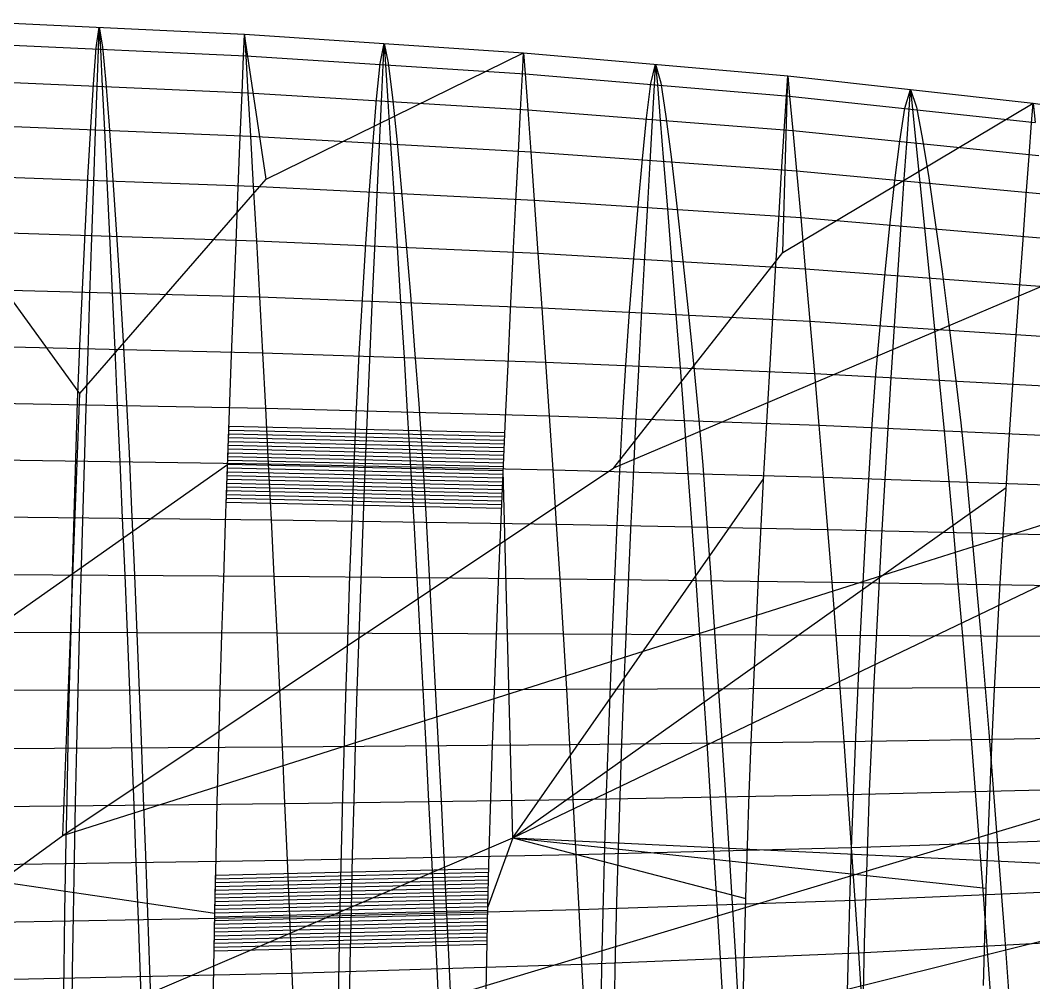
# Model space of a CAD drawing. Extents: x -454 to 454, y -3 to 309.
# Drawn here: x 130.6 to 291.2, y 154.6 to 307 of the extents above; entities that cross this region are included whole.
import ezdxf

# ---------------------------------------------------------------- set-up
doc = ezdxf.new("R2010")
doc.units = 0

msp = doc.modelspace()

# ---------------------------------------------------------------- linework, layer by layer
at = {"layer": 'default', "color": 5, "linetype": 'CONTINUOUS'}
for p, q in [((120.119, 307, 11.538), (166.143, 304.789, 22.268)), ((120.119, 307, 11.538), (166.143, 304.789, 22.268)), ((120.264, 303.491, 10.762), (166.343, 301.357, 21.516)), ((166.143, 304.789, 22.268), (166.343, 301.357, 21.516)), ((166.143, 304.789, 22.268), (210.332, 301.847, 36.072)), ((166.143, 304.789, 22.268), (210.332, 301.847, 36.072)), ((210.332, 301.847, 36.072), (210.578, 298.516, 35.35)), ((210.332, 301.847, 36.072), (252.184, 298.204, 52.781)), ((210.332, 301.847, 36.072), (252.184, 298.204, 52.781)), ((166.343, 301.357, 21.516), (166.68, 295.507, 20.248)), ((166.343, 301.357, 21.516), (210.578, 298.516, 35.35)), ((120.508, 297.512, 9.453), (166.68, 295.507, 20.248)), ((210.578, 298.516, 35.35), (210.993, 292.838, 34.132)), ((210.578, 298.516, 35.35), (252.482, 294.998, 52.101)), ((252.184, 298.204, 52.781), (252.482, 294.998, 52.101)), ((252.184, 298.204, 52.781), (291.048, 293.859, 72.552)), ((252.184, 298.204, 52.781), (291.048, 293.859, 72.552)), ((166.68, 295.507, 20.248), (167.074, 288.651, 18.77)), ((166.68, 295.507, 20.248), (210.993, 292.838, 34.132)), ((252.482, 294.998, 52.101), (252.986, 289.533, 50.952)), ((252.482, 294.998, 52.101), (291.396, 290.803, 71.922)), ((291.048, 293.859, 72.552), (291.396, 290.803, 71.922)), ((291.048, 293.859, 72.552), (326.404, 288.85, 94.751)), ((291.048, 293.859, 72.552), (326.404, 288.85, 94.751)), ((210.993, 292.838, 34.132), (211.476, 286.183, 32.713)), ((210.993, 292.838, 34.132), (252.986, 289.533, 50.952)), ((120.793, 290.504, 7.929), (167.074, 288.651, 18.77)), ((252.986, 289.533, 50.952), (253.574, 283.129, 49.614)), ((252.986, 289.533, 50.952), (291.981, 285.595, 70.86)), ((167.074, 288.651, 18.77), (167.521, 280.745, 17.088)), ((167.074, 288.651, 18.77), (211.476, 286.183, 32.713)), ((211.476, 286.183, 32.713), (212.027, 278.509, 31.097)), ((211.476, 286.183, 32.713), (253.574, 283.129, 49.614)), ((253.574, 283.129, 49.614), (254.242, 275.743, 48.091)), ((253.574, 283.129, 49.614), (292.664, 279.492, 69.622)), ((121.118, 282.423, 6.194), (167.521, 280.745, 17.088)), ((167.521, 280.745, 17.088), (168.006, 272.084, 15.267)), ((167.521, 280.745, 17.088), (212.027, 278.509, 31.097)), ((212.027, 278.509, 31.097), (212.623, 270.103, 29.348)), ((212.027, 278.509, 31.097), (254.242, 275.743, 48.091)), ((254.242, 275.743, 48.091), (254.967, 267.653, 46.442)), ((254.242, 275.743, 48.091), (293.441, 272.453, 68.213)), ((121.469, 273.57, 4.316), (168.006, 272.084, 15.267)), ((168.006, 272.084, 15.267), (168.497, 263.174, 13.42)), ((168.006, 272.084, 15.267), (212.623, 270.103, 29.348)), ((212.623, 270.103, 29.348), (213.227, 261.455, 27.573)), ((212.623, 270.103, 29.348), (254.967, 267.653, 46.442)), ((254.967, 267.653, 46.442), (255.701, 259.329, 44.768)), ((254.967, 267.653, 46.442), (294.283, 264.742, 66.687)), ((121.825, 264.463, 2.411), (168.497, 263.174, 13.42)), ((168.497, 263.174, 13.42), (168.977, 254.329, 11.618)), ((168.497, 263.174, 13.42), (213.227, 261.455, 27.573)), ((213.227, 261.455, 27.573), (213.817, 252.87, 25.841)), ((213.227, 261.455, 27.573), (255.701, 259.329, 44.768)), ((255.701, 259.329, 44.768), (256.419, 251.067, 43.134)), ((255.701, 259.329, 44.768), (295.138, 256.81, 65.137)), ((122.173, 255.423, 0.552), (168.977, 254.329, 11.618)), ((168.977, 254.329, 11.618), (169.444, 245.55, 9.861)), ((168.977, 254.329, 11.618), (213.817, 252.87, 25.841)), ((213.817, 252.87, 25.841), (214.392, 244.348, 24.152)), ((213.817, 252.87, 25.841), (256.419, 251.067, 43.134)), ((256.419, 251.067, 43.134), (257.118, 242.865, 41.54)), ((256.419, 251.067, 43.134), (295.972, 248.935, 63.625)), ((122.511, 246.449, -1.26), (169.444, 245.55, 9.861)), ((169.444, 245.55, 9.861), (169.904, 236.749, 8.132)), ((169.444, 245.55, 9.861), (214.392, 244.348, 24.152)), ((214.392, 244.348, 24.152), (214.959, 235.805, 22.489)), ((214.392, 244.348, 24.152), (257.118, 242.865, 41.54)), ((257.118, 242.865, 41.54), (257.807, 234.643, 39.971)), ((257.118, 242.865, 41.54), (296.786, 241.118, 62.149)), ((122.845, 237.453, -3.042), (169.904, 236.749, 8.132)), ((169.904, 236.749, 8.132), (170.357, 227.886, 6.431)), ((169.904, 236.749, 8.132), (214.959, 235.805, 22.489)), ((214.959, 235.805, 22.489), (215.516, 227.203, 20.854)), ((214.959, 235.805, 22.489), (257.807, 234.643, 39.971)), ((257.807, 234.643, 39.971), (258.485, 226.363, 38.427)), ((257.807, 234.643, 39.971), (297.588, 233.282, 60.696)), ((123.172, 228.395, -4.796), (170.357, 227.886, 6.431)), ((170.357, 227.886, 6.431), (170.801, 218.947, 4.762)), ((170.357, 227.886, 6.431), (215.516, 227.203, 20.854)), ((215.516, 227.203, 20.854), (216.063, 218.525, 19.249)), ((215.516, 227.203, 20.854), (258.485, 226.363, 38.427)), ((258.485, 226.363, 38.427), (259.15, 218.011, 36.911)), ((258.485, 226.363, 38.427), (298.377, 225.39, 59.265)), ((123.494, 219.257, -6.515), (170.801, 218.947, 4.762)), ((170.801, 218.947, 4.762), (171.237, 209.962, 3.125)), ((170.801, 218.947, 4.762), (216.063, 218.525, 19.249)), ((216.063, 218.525, 19.249), (216.599, 209.804, 17.673)), ((216.063, 218.525, 19.249), (259.15, 218.011, 36.911)), ((259.15, 218.011, 36.911), (259.804, 209.617, 35.423)), ((259.15, 218.011, 36.911), (299.152, 217.43, 57.859)), ((123.809, 210.074, -8.202), (171.237, 209.962, 3.125)), ((171.237, 209.962, 3.125), (171.66, 200.954, 1.532)), ((171.237, 209.962, 3.125), (216.599, 209.804, 17.673)), ((216.599, 209.804, 17.673), (217.121, 201.059, 16.14)), ((216.599, 209.804, 17.673), (259.804, 209.617, 35.423)), ((259.804, 209.617, 35.423), (260.44, 201.201, 33.973)), ((259.804, 209.617, 35.423), (299.914, 209.429, 56.479)), ((124.116, 200.867, -9.843), (171.66, 200.954, 1.532)), ((171.66, 200.954, 1.532), (217.121, 201.059, 16.14)), ((171.66, 200.954, 1.532), (172.074, 191.943, -0.023)), ((217.121, 201.059, 16.14), (260.44, 201.201, 33.973)), ((217.121, 201.059, 16.14), (217.631, 192.312, 14.643)), ((260.44, 201.201, 33.973), (300.655, 201.407, 55.134)), ((260.44, 201.201, 33.973), (261.061, 192.781, 32.558)), ((217.631, 192.312, 14.643), (261.061, 192.781, 32.558)), ((261.061, 192.781, 32.558), (301.38, 193.382, 53.821)), ((261.061, 192.781, 32.558), (261.666, 184.372, 31.18)), ((124.416, 191.657, -11.444), (172.074, 191.943, -0.023)), ((172.074, 191.943, -0.023), (217.631, 192.312, 14.643)), ((172.074, 191.943, -0.023), (172.477, 182.943, -1.537)), ((217.631, 192.312, 14.643), (218.128, 183.576, 13.185)), ((261.666, 184.372, 31.18), (302.086, 185.367, 52.541)), ((172.477, 182.943, -1.537), (218.128, 183.576, 13.185)), ((218.128, 183.576, 13.185), (261.666, 184.372, 31.18)), ((218.128, 183.576, 13.185), (218.613, 174.86, 11.761)), ((261.666, 184.372, 31.18), (262.258, 175.983, 29.832)), ((124.707, 182.459, -13.002), (172.477, 182.943, -1.537)), ((172.477, 182.943, -1.537), (172.87, 173.964, -3.015)), ((262.258, 175.983, 29.832), (302.776, 177.37, 51.289)), ((218.613, 174.86, 11.761), (262.258, 175.983, 29.832)), ((262.258, 175.983, 29.832), (262.832, 167.617, 28.524)), ((124.991, 173.282, -14.524), (172.87, 173.964, -3.015)), ((172.87, 173.964, -3.015), (218.613, 174.86, 11.761)), ((172.87, 173.964, -3.015), (173.252, 165.012, -4.449)), ((218.613, 174.86, 11.761), (219.084, 166.169, 10.379)), ((262.832, 167.617, 28.524), (303.447, 169.396, 50.073)), ((219.084, 166.169, 10.379), (262.832, 167.617, 28.524)), ((262.832, 167.617, 28.524), (263.389, 159.285, 27.256)), ((173.252, 165.012, -4.449), (219.084, 166.169, 10.379)), ((219.084, 166.169, 10.379), (219.54, 157.513, 9.04)), ((125.267, 164.132, -16), (173.252, 165.012, -4.449)), ((173.252, 165.012, -4.449), (173.621, 156.094, -5.838)), ((263.389, 159.285, 27.256), (304.097, 161.454, 48.894)), ((219.54, 157.513, 9.04), (263.389, 159.285, 27.256)), ((263.389, 159.285, 27.256), (263.925, 150.991, 26.033)), ((173.621, 156.094, -5.838), (219.54, 157.513, 9.04)), ((219.54, 157.513, 9.04), (219.979, 148.897, 7.749)), ((125.534, 155.018, -17.429), (173.621, 156.094, -5.838)), ((173.621, 156.094, -5.838), (173.977, 147.219, -7.176))]:
    msp.add_line(p, q, dxfattribs=at)
at = {"layer": 'default', "color": 4, "linetype": 'CONTINUOUS'}
for p, q in [((142.65, 302.661, 19.037), (143.131, 305.894, 16.903)), ((143.131, 305.894, 16.903), (143.646, 302.772, 14.625)), ((142.206, 296.866, 21.008), (142.65, 302.661, 19.037)), ((143.646, 302.772, 14.625), (144.16, 297.08, 12.349)), ((187.621, 300.162, 31.211), (188.238, 303.318, 29.17)), ((188.238, 303.318, 29.17), (188.901, 300.279, 26.98)), ((188.901, 300.279, 26.98), (189.564, 294.736, 24.79)), ((187.054, 294.509, 33.088), (187.621, 300.162, 31.211)), ((230.514, 296.969, 46.347), (231.258, 300.025, 44.427)), ((231.258, 300.025, 44.427), (232.07, 297.097, 42.337)), ((144.16, 297.08, 12.349), (144.684, 290.325, 10.044)), ((232.07, 297.097, 42.337), (232.881, 291.744, 40.248)), ((141.773, 290.004, 22.937), (142.206, 296.866, 21.008)), ((229.832, 291.498, 48.105), (230.514, 296.969, 46.347)), ((270.743, 293.098, 64.44), (271.616, 296.031, 62.666)), ((271.616, 296.031, 62.666), (272.579, 293.235, 60.714)), ((186.501, 287.816, 34.925), (187.054, 294.509, 33.088)), ((189.564, 294.736, 24.79), (190.237, 288.154, 22.571)), ((269.948, 287.85, 66.055), (270.743, 293.098, 64.44)), ((272.579, 293.235, 60.714), (273.541, 288.114, 58.763)), ((229.168, 285.021, 49.823), (229.832, 291.498, 48.105)), ((232.881, 291.744, 40.248), (233.705, 285.388, 38.132)), ((141.323, 282.061, 24.93), (141.773, 290.004, 22.937)), ((144.684, 290.325, 10.044), (145.238, 282.487, 7.593)), ((185.929, 280.069, 36.82), (186.501, 287.816, 34.925)), ((190.237, 288.154, 22.571), (190.952, 280.518, 20.211)), ((269.176, 281.637, 67.628), (269.948, 287.85, 66.055)), ((273.541, 288.114, 58.763), (274.518, 282.031, 56.786)), ((228.478, 277.526, 51.604), (229.168, 285.021, 49.823)), ((233.705, 285.388, 38.132), (234.58, 278.012, 35.881)), ((140.875, 273.344, 26.928), (141.323, 282.061, 24.93)), ((145.238, 282.487, 7.593), (145.809, 273.867, 5.074)), ((268.374, 274.449, 69.257), (269.176, 281.637, 67.628)), ((274.518, 282.031, 56.786), (275.556, 274.97, 54.682)), ((185.357, 271.567, 38.719), (185.929, 280.069, 36.82)), ((190.952, 280.518, 20.211), (191.688, 272.119, 17.784)), ((234.58, 278.012, 35.881), (235.48, 269.897, 33.567)), ((227.799, 269.297, 53.362), (228.478, 277.526, 51.604)), ((275.556, 274.97, 54.682), (276.624, 267.202, 52.518)), ((140.443, 264.354, 28.853), (140.875, 273.344, 26.928)), ((145.809, 273.867, 5.074), (146.361, 264.963, 2.642)), ((267.587, 266.557, 70.861), (268.374, 274.449, 69.257)), ((184.807, 262.8, 40.546), (185.357, 271.567, 38.719)), ((191.688, 272.119, 17.784), (192.4, 263.443, 15.441)), ((235.48, 269.897, 33.567), (236.351, 261.515, 31.331)), ((227.141, 260.814, 55.064), (227.799, 269.297, 53.362)), ((266.825, 258.422, 72.413), (267.587, 266.557, 70.861)), ((276.624, 267.202, 52.518), (277.657, 259.176, 50.428)), ((146.361, 264.963, 2.642), (146.89, 256.109, 0.305)), ((140.035, 255.424, 30.662), (140.443, 264.354, 28.853)), ((192.4, 263.443, 15.441), (193.082, 254.816, 13.188)), ((184.288, 254.09, 42.264), (184.807, 262.8, 40.546)), ((226.521, 252.387, 56.662), (227.141, 260.814, 55.064)), ((236.351, 261.515, 31.331), (237.186, 253.178, 29.181)), ((277.657, 259.176, 50.428), (278.649, 251.194, 48.418)), ((266.109, 250.34, 73.869), (266.825, 258.422, 72.413)), ((139.695, 246.52, 32.188), (140.035, 255.424, 30.662)), ((146.89, 256.109, 0.305), (147.4, 247.308, -1.951)), ((183.855, 245.407, 43.71), (184.288, 254.09, 42.264)), ((193.082, 254.816, 13.188), (193.741, 246.24, 11.015)), ((226.004, 243.985, 58.004), (226.521, 252.387, 56.662)), ((237.186, 253.178, 29.181), (237.993, 244.892, 27.106)), ((278.649, 251.194, 48.418), (279.607, 243.259, 46.477)), ((265.513, 242.284, 75.086), (266.109, 250.34, 73.869)), ((147.4, 247.308, -1.951), (147.856, 238.433, -3.952)), ((139.417, 237.576, 33.427), (139.695, 246.52, 32.188)), ((193.741, 246.24, 11.015), (194.328, 237.592, 9.084)), ((183.503, 236.684, 44.88), (183.855, 245.407, 43.71)), ((237.993, 244.892, 27.106), (238.711, 236.533, 25.264)), ((225.587, 235.546, 59.086), (226.004, 243.985, 58.004)), ((279.607, 243.259, 46.477), (280.46, 235.254, 44.753)), ((265.034, 234.192, 76.062), (265.513, 242.284, 75.086)), ((147.856, 238.433, -3.952), (148.251, 229.442, -5.693)), ((139.151, 228.585, 34.628), (139.417, 237.576, 33.427)), ((183.165, 227.917, 46.014), (183.503, 236.684, 44.88)), ((194.328, 237.592, 9.084), (194.839, 228.829, 7.404)), ((238.711, 236.533, 25.264), (239.336, 228.063, 23.661)), ((225.185, 227.065, 60.134), (225.587, 235.546, 59.086)), ((280.46, 235.254, 44.753), (281.202, 227.14, 43.253)), ((264.573, 226.059, 77.008), (265.034, 234.192, 76.062)), ((138.892, 219.564, 35.773), (139.151, 228.585, 34.628)), ((148.251, 229.442, -5.693), (148.635, 220.373, -7.402)), ((194.839, 228.829, 7.404), (195.336, 219.99, 5.753)), ((239.336, 228.063, 23.661), (239.946, 219.519, 22.085)), ((182.839, 219.119, 47.094), (183.165, 227.917, 46.014)), ((224.798, 218.554, 61.131), (225.185, 227.065, 60.134)), ((281.202, 227.14, 43.253), (281.927, 218.956, 41.777)), ((264.131, 217.899, 77.906), (264.573, 226.059, 77.008)), ((148.635, 220.373, -7.402), (149.017, 211.258, -9.077)), ((195.336, 219.99, 5.753), (195.829, 211.106, 4.135)), ((138.651, 210.545, 36.861), (138.892, 219.564, 35.773)), ((182.532, 210.324, 48.12), (182.839, 219.119, 47.094)), ((224.435, 210.045, 62.078), (224.798, 218.554, 61.131)), ((239.946, 219.519, 22.085), (240.549, 210.931, 20.54)), ((281.927, 218.956, 41.777), (282.644, 210.729, 40.33)), ((263.716, 209.741, 78.757), (264.131, 217.899, 77.906)), ((138.421, 201.546, 37.878), (138.651, 210.545, 36.861)), ((149.017, 211.258, -9.077), (149.382, 202.119, -10.709)), ((182.243, 201.549, 49.078), (182.532, 210.324, 48.12)), ((195.829, 211.106, 4.135), (196.303, 202.199, 2.558)), ((240.549, 210.931, 20.54), (241.131, 202.321, 19.034)), ((282.644, 210.729, 40.33), (283.336, 202.481, 38.919)), ((224.093, 201.556, 62.959), (224.435, 210.045, 62.078)), ((263.327, 201.601, 79.548), (263.716, 209.741, 78.757)), ((241.131, 202.321, 19.034), (241.701, 193.711, 17.566)), ((283.336, 202.481, 38.919), (284.016, 194.233, 37.542)), ((138.213, 192.574, 38.806), (138.421, 201.546, 37.878)), ((149.382, 202.119, -10.709), (149.741, 192.98, -12.299)), ((181.975, 192.802, 49.968), (182.243, 201.549, 49.078)), ((196.303, 202.199, 2.558), (196.768, 193.293, 1.021)), ((223.778, 193.095, 63.777), (224.093, 201.556, 62.959)), ((262.967, 193.489, 80.281), (263.327, 201.601, 79.548)), ((149.741, 192.98, -12.299), (150.088, 183.856, -13.847)), ((181.73, 184.076, 50.786), (181.975, 192.802, 49.968)), ((196.768, 193.293, 1.021), (197.219, 184.4, -0.476)), ((223.488, 184.653, 64.528), (223.778, 193.095, 63.777)), ((241.701, 193.711, 17.566), (242.255, 185.114, 16.135)), ((262.639, 185.395, 80.952), (262.967, 193.489, 80.281)), ((284.016, 194.233, 37.542), (284.675, 185.998, 36.2)), ((138.018, 183.625, 39.677), (138.213, 192.574, 38.806)), ((223.225, 176.218, 65.21), (223.488, 184.653, 64.528)), ((242.255, 185.114, 16.135), (242.8, 176.537, 14.738)), ((262.341, 177.308, 81.559), (262.639, 185.395, 80.952)), ((284.675, 185.998, 36.2), (285.324, 177.78, 34.89)), ((137.84, 174.683, 40.471), (138.018, 183.625, 39.677)), ((150.088, 183.856, -13.847), (150.433, 174.752, -15.358)), ((181.506, 175.355, 51.531), (181.73, 184.076, 50.786)), ((197.219, 184.4, -0.476), (197.664, 175.527, -1.937)), ((262.076, 169.231, 82.098), (262.341, 177.308, 81.559)), ((285.324, 177.78, 34.89), (285.951, 169.584, 33.617)), ((181.304, 166.646, 52.197), (181.506, 175.355, 51.531)), ((197.664, 175.527, -1.937), (198.093, 166.677, -3.356)), ((222.989, 167.794, 65.817), (223.225, 176.218, 65.21)), ((242.8, 176.537, 14.738), (243.327, 167.981, 13.382)), ((137.679, 165.751, 41.184), (137.84, 174.683, 40.471)), ((150.433, 174.752, -15.358), (150.764, 165.672, -16.825)), ((261.846, 161.189, 82.572), (262.076, 169.231, 82.098)), ((285.951, 169.584, 33.617), (286.562, 161.418, 32.383)), ((222.784, 159.405, 66.354), (222.989, 167.794, 65.817)), ((243.327, 167.981, 13.382), (243.839, 159.457, 12.067)), ((137.54, 156.857, 41.816), (137.679, 165.751, 41.184)), ((150.764, 165.672, -16.825), (151.087, 156.625, -18.245)), ((181.129, 157.973, 52.787), (181.304, 166.646, 52.197)), ((198.093, 166.677, -3.356), (198.511, 157.86, -4.73)), ((261.651, 153.202, 82.969), (261.846, 161.189, 82.572)), ((286.562, 161.418, 32.383), (287.151, 153.285, 31.192)), ((222.609, 151.074, 66.808), (222.784, 159.405, 66.354)), ((243.839, 159.457, 12.067), (244.333, 150.968, 10.799)), ((180.978, 149.36, 53.289), (181.129, 157.973, 52.787)), ((198.511, 157.86, -4.73), (198.914, 149.08, -6.055)), ((137.418, 148.024, 42.358), (137.54, 156.857, 41.816)), ((151.087, 156.625, -18.245), (151.398, 147.616, -19.614))]:
    msp.add_line(p, q, dxfattribs=at)
at = {"layer": 'default', "color": 7, "linetype": 'CONTINUOUS'}
for p, q in [((143.004, 302.397, 17.465), (143.131, 305.894, 16.903)), ((143.131, 305.894, 16.903), (143.303, 302.424, 16.139)), ((142.79, 296.434, 18.414), (143.004, 302.397, 17.465)), ((143.303, 302.424, 16.139), (143.594, 296.509, 14.851)), ((188.077, 299.907, 29.702), (188.238, 303.318, 29.17)), ((188.238, 303.318, 29.17), (188.461, 299.936, 28.433)), ((187.806, 294.093, 30.599), (188.077, 299.907, 29.702)), ((188.461, 299.936, 28.433), (188.837, 294.172, 27.19)), ((231.067, 296.725, 44.92), (231.258, 300.025, 44.427)), ((231.258, 300.025, 44.427), (231.53, 296.757, 43.725)), ((142.542, 289.442, 19.515), (142.79, 296.434, 18.414)), ((143.594, 296.509, 14.851), (143.934, 289.578, 13.349)), ((230.744, 291.1, 45.752), (231.067, 296.725, 44.92)), ((231.53, 296.757, 43.725), (231.99, 291.185, 42.542)), ((271.396, 292.867, 63.113), (271.616, 296.031, 62.666)), ((271.616, 296.031, 62.666), (271.939, 292.9, 62.011)), ((187.491, 287.273, 31.641), (187.806, 294.093, 30.599)), ((188.837, 294.172, 27.19), (189.275, 287.417, 25.741)), ((271.026, 287.472, 63.866), (271.396, 292.867, 63.113)), ((271.939, 292.9, 62.011), (272.484, 287.564, 60.906)), ((230.37, 284.503, 46.718), (230.744, 291.1, 45.752)), ((231.99, 291.185, 42.542), (232.525, 284.656, 41.163)), ((142.26, 281.387, 20.764), (142.542, 289.442, 19.515)), ((143.934, 289.578, 13.349), (144.319, 281.584, 11.641)), ((189.275, 287.417, 25.741), (189.774, 279.627, 24.093)), ((270.596, 281.146, 64.74), (271.026, 287.472, 63.866)), ((272.484, 287.564, 60.906), (273.119, 281.31, 59.618)), ((187.134, 279.418, 32.821), (187.491, 287.273, 31.641)), ((229.946, 276.903, 47.812), (230.37, 284.503, 46.718)), ((232.525, 284.656, 41.163), (233.135, 277.126, 39.594)), ((141.956, 272.577, 22.111), (142.26, 281.387, 20.764)), ((144.319, 281.584, 11.641), (144.737, 272.827, 9.792)), ((270.109, 273.859, 65.729), (270.596, 281.146, 64.74)), ((273.119, 281.31, 59.618), (273.842, 274.098, 58.152)), ((186.75, 270.826, 34.094), (187.134, 279.418, 32.821)), ((189.774, 279.627, 24.093), (190.314, 271.093, 22.308)), ((229.488, 268.591, 48.992), (229.946, 276.903, 47.812)), ((233.135, 277.126, 39.594), (233.795, 268.878, 37.895)), ((269.584, 265.888, 66.797), (270.109, 273.859, 65.729)), ((273.842, 274.098, 58.152), (274.625, 266.197, 56.564)), ((141.65, 263.516, 23.47), (141.956, 272.577, 22.111)), ((144.737, 272.827, 9.792), (145.161, 263.818, 7.915)), ((186.361, 261.99, 35.379), (186.75, 270.826, 34.094)), ((190.314, 271.093, 22.308), (190.862, 262.314, 20.497)), ((229.027, 260.041, 50.183), (229.488, 268.591, 48.992)), ((233.795, 268.878, 37.895), (234.464, 260.392, 36.17)), ((269.054, 257.691, 67.873), (269.584, 265.888, 66.797)), ((274.625, 266.197, 56.564), (275.42, 258.07, 54.953)), ((141.352, 254.529, 24.787), (141.65, 263.516, 23.47)), ((145.161, 263.818, 7.915), (145.575, 254.876, 6.085)), ((185.985, 253.226, 36.623), (186.361, 261.99, 35.379)), ((190.862, 262.314, 20.497), (191.397, 253.599, 18.729)), ((234.464, 260.392, 36.17), (235.118, 251.968, 34.487)), ((228.58, 251.563, 51.335), (229.027, 260.041, 50.183)), ((268.542, 249.561, 68.914), (269.054, 257.691, 67.873)), ((275.42, 258.07, 54.953), (276.195, 250.001, 53.379)), ((141.064, 245.612, 26.066), (141.352, 254.529, 24.787)), ((145.575, 254.876, 6.085), (145.978, 245.999, 4.3)), ((185.621, 244.53, 37.831), (185.985, 253.226, 36.623)), ((191.397, 253.599, 18.729), (191.918, 244.949, 17.006)), ((228.146, 243.15, 52.454), (228.58, 251.563, 51.335)), ((235.118, 251.968, 34.487), (235.755, 243.606, 32.846)), ((268.045, 241.494, 69.924), (268.542, 249.561, 68.914)), ((276.195, 250.001, 53.379), (276.952, 241.991, 51.844)), ((145.978, 245.999, 4.3), (146.374, 237.101, 2.545)), ((140.784, 236.698, 27.306), (141.064, 245.612, 26.066)), ((185.267, 235.837, 39.001), (185.621, 244.53, 37.831)), ((191.918, 244.949, 17.006), (192.431, 236.277, 15.311)), ((227.727, 234.74, 53.537), (228.146, 243.15, 52.454)), ((235.755, 243.606, 32.846), (236.383, 235.224, 31.23)), ((267.564, 233.43, 70.902), (268.045, 241.494, 69.924)), ((276.952, 241.991, 51.844), (277.697, 233.963, 50.333)), ((140.514, 227.744, 28.507), (140.784, 236.698, 27.306)), ((146.374, 237.101, 2.545), (146.765, 228.141, 0.818)), ((192.431, 236.277, 15.311), (192.936, 227.544, 13.642)), ((184.925, 227.106, 40.134), (185.267, 235.837, 39.001)), ((227.321, 226.293, 54.585), (227.727, 234.74, 53.537)), ((236.383, 235.224, 31.23), (237, 226.783, 29.641)), ((267.099, 225.332, 71.847), (267.564, 233.43, 70.902)), ((277.697, 233.963, 50.333), (278.431, 225.877, 48.846)), ((146.765, 228.141, 0.818), (147.147, 219.102, -0.877)), ((140.255, 218.764, 29.652), (140.514, 227.744, 28.507)), ((184.598, 218.349, 41.215), (184.925, 227.106, 40.134)), ((192.936, 227.544, 13.642), (193.432, 218.736, 12.005)), ((237, 226.783, 29.641), (237.606, 218.268, 28.08)), ((226.934, 217.822, 55.583), (227.321, 226.293, 54.585)), ((266.657, 217.209, 72.745), (267.099, 225.332, 71.847)), ((278.431, 225.877, 48.846), (279.151, 217.72, 47.385)), ((140.01, 209.791, 30.74), (140.255, 218.764, 29.652)), ((147.147, 219.102, -0.877), (147.523, 210.018, -2.539)), ((184.289, 209.598, 42.239), (184.598, 218.349, 41.215)), ((193.432, 218.736, 12.005), (193.918, 209.883, 10.399)), ((226.567, 209.356, 56.528), (226.934, 217.822, 55.583)), ((237.606, 218.268, 28.08), (238.201, 209.71, 26.548)), ((266.238, 209.092, 73.596), (266.657, 217.209, 72.745)), ((279.151, 217.72, 47.385), (279.859, 209.523, 45.951)), ((139.781, 200.841, 31.756), (140.01, 209.791, 30.74)), ((147.523, 210.018, -2.539), (147.888, 200.911, -4.156)), ((184, 200.87, 43.196), (184.289, 209.598, 42.239)), ((193.918, 209.883, 10.399), (194.391, 201.007, 8.836)), ((226.226, 200.914, 57.41), (226.567, 209.356, 56.528)), ((238.201, 209.71, 26.548), (238.781, 201.13, 25.057)), ((265.849, 200.998, 74.387), (266.238, 209.092, 73.596)), ((279.859, 209.523, 45.951), (280.547, 201.304, 44.554)), ((139.568, 191.921, 32.701), (139.781, 200.841, 31.756)), ((147.888, 200.911, -4.156), (148.245, 191.8, -5.734)), ((183.732, 192.173, 44.084), (184, 200.87, 43.196)), ((194.391, 201.007, 8.836), (194.853, 192.127, 7.31)), ((225.909, 192.5, 58.227), (226.226, 200.914, 57.41)), ((238.781, 201.13, 25.057), (239.346, 192.547, 23.601)), ((265.489, 192.931, 75.12), (265.849, 200.998, 74.387)), ((280.547, 201.304, 44.554), (281.22, 193.081, 43.19)), ((265.159, 184.887, 75.79), (265.489, 192.931, 75.12)), ((281.22, 193.081, 43.19), (281.876, 184.87, 41.86)), ((139.372, 183.026, 33.571), (139.568, 191.921, 32.701)), ((148.245, 191.8, -5.734), (148.592, 182.701, -7.27)), ((183.485, 183.499, 44.9), (183.732, 192.173, 44.084)), ((194.853, 192.127, 7.31), (195.302, 183.26, 5.824)), ((225.619, 184.109, 58.978), (225.909, 192.5, 58.227)), ((239.346, 192.547, 23.601), (239.897, 183.974, 22.182)), ((264.861, 176.851, 76.396), (265.159, 184.887, 75.79)), ((281.876, 184.87, 41.86), (282.517, 176.676, 40.56)), ((139.193, 174.139, 34.363), (139.372, 183.026, 33.571)), ((183.261, 174.834, 45.643), (183.485, 183.499, 44.9)), ((195.302, 183.26, 5.824), (195.742, 174.412, 4.373)), ((225.355, 175.728, 59.658), (225.619, 184.109, 58.978)), ((239.897, 183.974, 22.182), (240.435, 175.421, 20.796)), ((148.592, 182.701, -7.27), (148.931, 173.623, -8.77)), ((264.596, 168.827, 76.935), (264.861, 176.851, 76.396)), ((282.517, 176.676, 40.56), (283.139, 168.507, 39.299)), ((225.12, 167.358, 60.265), (225.355, 175.728, 59.658)), ((240.435, 175.421, 20.796), (240.958, 166.893, 19.452)), ((139.033, 165.265, 35.075), (139.193, 174.139, 34.363)), ((148.931, 173.623, -8.77), (149.259, 164.572, -10.224)), ((183.06, 166.181, 46.308), (183.261, 174.834, 45.643)), ((195.742, 174.412, 4.373), (196.168, 165.59, 2.965)), ((264.365, 160.839, 77.407), (264.596, 168.827, 76.935)), ((224.913, 159.025, 60.8), (225.12, 167.358, 60.265)), ((283.139, 168.507, 39.299), (283.743, 160.369, 38.075)), ((182.883, 157.566, 46.896), (183.06, 166.181, 46.308)), ((196.168, 165.59, 2.965), (196.581, 156.804, 1.601)), ((240.958, 166.893, 19.452), (241.464, 158.399, 18.148)), ((138.891, 156.43, 35.705), (139.033, 165.265, 35.075)), ((149.259, 164.572, -10.224), (149.578, 155.556, -11.634)), ((264.17, 152.911, 77.804), (264.365, 160.839, 77.407)), ((224.738, 150.755, 61.253), (224.913, 159.025, 60.8)), ((283.743, 160.369, 38.075), (284.325, 152.269, 36.895)), ((182.731, 149.016, 47.397), (182.883, 157.566, 46.896)), ((241.464, 158.399, 18.148), (241.952, 149.944, 16.891)), ((138.769, 147.661, 36.245), (138.891, 156.43, 35.705)), ((196.581, 156.804, 1.601), (196.978, 148.058, 0.287)), ((149.578, 155.556, -11.634), (149.885, 146.583, -12.991))]:
    msp.add_line(p, q, dxfattribs=at)
at = {"layer": 'default', "color": 3, "linetype": 'CONTINUOUS'}
for p, q in [((165.997, 301.328, 22.817), (166.143, 304.789, 22.268)), ((210.157, 298.486, 36.587), (210.332, 301.847, 36.072)), ((165.751, 295.43, 23.742), (165.997, 301.328, 22.817)), ((209.861, 292.755, 37.456), (210.157, 298.486, 36.587)), ((251.977, 294.965, 53.253), (252.184, 298.204, 52.781)), ((165.465, 288.512, 24.817), (165.751, 295.43, 23.742)), ((251.627, 289.445, 54.048), (251.977, 294.965, 53.253)), ((290.816, 290.768, 72.973), (291.048, 293.859, 72.552)), ((209.517, 286.035, 38.464), (209.861, 292.755, 37.456)), ((290.424, 285.5, 73.683), (290.816, 290.768, 72.973)), ((251.222, 282.97, 54.972), (251.627, 289.445, 54.048)), ((165.141, 280.542, 26.035), (165.465, 288.512, 24.817)), ((209.128, 278.293, 39.607), (209.517, 286.035, 38.464)), ((289.969, 279.322, 74.508), (290.424, 285.5, 73.683)), ((250.763, 275.512, 56.017), (251.222, 282.97, 54.972)), ((164.791, 271.826, 27.349), (165.141, 280.542, 26.035)), ((208.708, 269.826, 40.839), (209.128, 278.293, 39.607)), ((289.454, 272.205, 75.442), (289.969, 279.322, 74.508)), ((250.268, 267.355, 57.145), (250.763, 275.512, 56.017)), ((164.438, 262.861, 28.675), (164.791, 271.826, 27.349)), ((288.899, 264.422, 76.448), (289.454, 272.205, 75.442)), ((208.285, 261.118, 42.083), (208.708, 269.826, 40.839)), ((249.769, 258.965, 58.283), (250.268, 267.355, 57.145)), ((288.339, 256.417, 77.463), (288.899, 264.422, 76.448)), ((164.096, 253.971, 29.959), (164.438, 262.861, 28.675)), ((207.875, 252.481, 43.287), (208.285, 261.118, 42.083)), ((249.285, 250.645, 59.384), (249.769, 258.965, 58.283)), ((287.798, 248.478, 78.444), (288.339, 256.417, 77.463)), ((163.765, 245.148, 31.207), (164.096, 253.971, 29.959)), ((207.477, 243.911, 44.455), (207.875, 252.481, 43.287)), ((248.816, 242.389, 60.452), (249.285, 250.645, 59.384)), ((287.273, 240.6, 79.396), (287.798, 248.478, 78.444)), ((163.443, 236.329, 32.415), (163.765, 245.148, 31.207)), ((207.091, 235.344, 45.587), (207.477, 243.911, 44.455)), ((248.362, 234.136, 61.486), (248.816, 242.389, 60.452)), ((286.765, 232.725, 80.317), (287.273, 240.6, 79.396)), ((163.131, 227.471, 33.586), (163.443, 236.329, 32.415)), ((206.718, 226.74, 46.683), (207.091, 235.344, 45.587)), ((247.923, 225.847, 62.487), (248.362, 234.136, 61.486)), ((286.274, 224.816, 81.207), (286.765, 232.725, 80.317)), ((162.834, 218.587, 34.702), (163.131, 227.471, 33.586)), ((206.362, 218.11, 47.727), (206.718, 226.74, 46.683)), ((247.505, 217.534, 63.439), (247.923, 225.847, 62.487)), ((285.808, 216.884, 82.052), (286.274, 224.816, 81.207)), ((162.553, 209.709, 35.761), (162.834, 218.587, 34.702)), ((206.025, 209.486, 48.717), (206.362, 218.11, 47.727)), ((247.11, 209.226, 64.34), (247.505, 217.534, 63.439)), ((285.367, 208.958, 82.852), (285.808, 216.884, 82.052)), ((162.289, 200.855, 36.751), (162.553, 209.709, 35.761)), ((205.71, 200.886, 49.64), (206.025, 209.486, 48.717)), ((246.741, 200.942, 65.18), (247.11, 209.226, 64.34)), ((284.957, 201.054, 83.595), (285.367, 208.958, 82.852)), ((162.045, 192.03, 37.67), (162.289, 200.855, 36.751)), ((205.419, 192.315, 50.497), (205.71, 200.886, 49.64)), ((246.4, 192.685, 65.958), (246.741, 200.942, 65.18)), ((284.578, 193.177, 84.282), (284.957, 201.054, 83.595)), ((246.087, 184.452, 66.671), (246.4, 192.685, 65.958)), ((284.232, 185.322, 84.91), (284.578, 193.177, 84.282)), ((161.82, 183.23, 38.516), (162.045, 192.03, 37.67)), ((205.15, 183.767, 51.285), (205.419, 192.315, 50.497)), ((283.919, 177.476, 85.477), (284.232, 185.322, 84.91)), ((161.615, 174.439, 39.286), (161.82, 183.23, 38.516)), ((204.907, 175.228, 52), (205.15, 183.767, 51.285)), ((245.803, 176.227, 67.316), (246.087, 184.452, 66.671)), ((283.642, 169.641, 85.979), (283.919, 177.476, 85.477)), ((204.689, 166.702, 52.639), (204.907, 175.228, 52)), ((245.551, 168.014, 67.891), (245.803, 176.227, 67.316)), ((161.431, 165.66, 39.977), (161.615, 174.439, 39.286)), ((283.4, 161.841, 86.417), (283.642, 169.641, 85.979)), ((245.329, 159.837, 68.397), (245.551, 168.014, 67.891)), ((161.268, 156.919, 40.589), (161.431, 165.66, 39.977)), ((204.497, 158.213, 53.203), (204.689, 166.702, 52.639)), ((283.198, 154.1, 86.785), (283.4, 161.841, 86.417)), ((245.142, 151.723, 68.823), (245.329, 159.837, 68.397)), ((204.334, 149.787, 53.683), (204.497, 158.213, 53.203)), ((161.129, 148.245, 41.111), (161.268, 156.919, 40.589))]:
    msp.add_line(p, q, dxfattribs=at)
at = {"layer": 'default', "color": 30, "linetype": 'CONTINUOUS'}
for p, q in [((169.564, 281.832, 99.608), (166.143, 304.789, 22.268)), ((169.564, 281.832, 99.608), (210.332, 301.847, 36.072)), ((251.382, 270.226, 147.341), (252.184, 298.204, 52.781)), ((251.382, 270.226, 147.341), (291.048, 293.859, 72.552)), ((140.069, 247.894, 210.866), (115.824, 281.13, 98.138)), ((140.069, 247.894, 210.866), (169.564, 281.832, 99.608)), ((224.642, 236.124, 259.243), (251.382, 270.226, 147.341)), ((224.642, 236.124, 259.243), (294.929, 265.946, 167.967)), ((137.331, 177.861, 444.583), (140.069, 247.894, 210.866)), ((271.761, 220.525, 315.784), (355.516, 247.107, 235.537)), ((137.331, 177.861, 444.583), (224.642, 236.124, 259.243)), ((137.331, 177.861, 444.583), (271.761, 220.525, 315.784)), ((35.078, 103.296, 683.088), (137.331, 177.861, 444.583))]:
    msp.add_line(p, q, dxfattribs=at)
at = {"layer": 'default', "color": 2, "linetype": 'CONTINUOUS'}
for p, q in [((163.652, 242.051, 31.631), (163.674, 242.652, 31.549)), ((207.375, 241.66, 44.753), (163.674, 242.652, 31.549)), ((163.586, 240.251, 31.878), (163.608, 240.851, 31.795)), ((163.608, 240.851, 31.795), (163.63, 241.451, 31.713)), ((207.294, 239.858, 44.991), (163.608, 240.851, 31.795)), ((163.63, 241.451, 31.713), (163.652, 242.051, 31.631)), ((207.321, 240.459, 44.911), (163.63, 241.451, 31.713)), ((207.348, 241.059, 44.832), (163.652, 242.051, 31.631)), ((207.348, 241.059, 44.832), (207.375, 241.059, 44.753)), ((163.542, 239.05, 32.042), (163.564, 239.65, 31.96)), ((163.564, 239.65, 31.96), (163.586, 240.251, 31.878)), ((207.24, 238.657, 45.15), (163.564, 239.65, 31.96)), ((207.267, 239.258, 45.07), (163.586, 240.251, 31.878)), ((207.267, 239.258, 45.07), (207.294, 239.258, 44.991)), ((207.294, 239.858, 44.991), (207.321, 239.858, 44.911)), ((207.321, 240.459, 44.911), (207.348, 240.459, 44.832)), ((163.476, 237.249, 32.289), (163.498, 237.849, 32.207)), ((163.498, 237.849, 32.207), (163.52, 238.45, 32.125)), ((207.159, 236.856, 45.388), (163.498, 237.849, 32.207)), ((163.52, 238.45, 32.125), (163.542, 239.05, 32.042)), ((207.186, 237.456, 45.308), (163.52, 238.45, 32.125)), ((207.213, 238.057, 45.229), (163.542, 239.05, 32.042)), ((207.213, 238.057, 45.229), (207.24, 238.057, 45.15)), ((207.24, 238.657, 45.15), (207.267, 238.657, 45.07)), ((163.412, 235.448, 32.532), (163.433, 236.049, 32.452)), ((163.433, 236.049, 32.452), (163.455, 236.649, 32.371)), ((207.078, 235.054, 45.624), (163.433, 236.049, 32.452)), ((163.455, 236.649, 32.371), (163.476, 237.249, 32.289)), ((207.105, 235.655, 45.546), (163.455, 236.649, 32.371)), ((207.132, 236.255, 45.467), (163.476, 237.249, 32.289)), ((207.132, 236.255, 45.467), (207.159, 236.255, 45.388)), ((207.159, 236.856, 45.388), (207.186, 236.856, 45.308)), ((207.186, 237.456, 45.308), (207.213, 237.456, 45.229)), ((163.37, 234.248, 32.69), (163.391, 234.848, 32.611)), ((163.391, 234.848, 32.611), (163.412, 235.448, 32.532)), ((207.026, 233.854, 45.777), (163.391, 234.848, 32.611)), ((207.052, 234.454, 45.701), (163.412, 235.448, 32.532)), ((207.052, 234.454, 45.701), (207.078, 234.454, 45.624)), ((207.078, 235.054, 45.624), (207.105, 235.054, 45.546)), ((207.105, 235.655, 45.546), (207.132, 235.655, 45.467)), ((163.306, 232.447, 32.928), (163.328, 233.047, 32.849)), ((163.328, 233.047, 32.849), (163.349, 233.647, 32.77)), ((206.948, 232.052, 46.007), (163.328, 233.047, 32.849)), ((163.349, 233.647, 32.77), (163.37, 234.248, 32.69)), ((206.974, 232.653, 45.93), (163.349, 233.647, 32.77)), ((207, 233.253, 45.854), (163.37, 234.248, 32.69)), ((207, 233.253, 45.854), (207.026, 233.253, 45.777)), ((207.026, 233.854, 45.777), (207.052, 233.854, 45.701)), ((163.243, 230.646, 33.166), (163.264, 231.246, 33.087)), ((163.264, 231.246, 33.087), (163.285, 231.847, 33.008)), ((206.87, 230.251, 46.236), (163.264, 231.246, 33.087)), ((163.285, 231.847, 33.008), (163.306, 232.447, 32.928)), ((206.896, 230.851, 46.16), (163.285, 231.847, 33.008)), ((206.922, 231.452, 46.083), (163.306, 232.447, 32.928)), ((206.922, 231.452, 46.083), (206.948, 231.452, 46.007)), ((206.948, 232.052, 46.007), (206.974, 232.052, 45.93)), ((206.974, 232.653, 45.93), (207, 232.653, 45.854)), ((206.844, 229.65, 46.312), (163.243, 230.646, 33.166)), ((206.844, 229.65, 46.312), (206.87, 229.65, 46.236)), ((206.87, 230.251, 46.236), (206.896, 230.251, 46.16)), ((206.896, 230.851, 46.16), (206.922, 230.851, 46.083)), ((204.824, 172.003, 52.241), (161.542, 170.958, 39.56)), ((204.84, 172.604, 52.196), (161.554, 171.558, 39.513)), ((204.824, 172.003, 52.241), (204.84, 172.003, 52.196)), ((204.778, 170.203, 52.376), (161.504, 169.157, 39.702)), ((204.794, 170.803, 52.331), (161.517, 169.757, 39.655)), ((161.517, 169.757, 39.655), (161.529, 170.357, 39.608)), ((204.809, 171.403, 52.286), (161.529, 170.357, 39.608)), ((161.529, 170.357, 39.608), (161.542, 170.958, 39.56)), ((161.542, 170.958, 39.56), (161.554, 171.558, 39.513)), ((204.778, 170.203, 52.376), (204.794, 170.203, 52.331)), ((204.794, 170.803, 52.331), (204.809, 170.803, 52.286)), ((204.809, 171.403, 52.286), (204.824, 171.403, 52.241)), ((204.748, 169.002, 52.466), (161.479, 167.957, 39.796)), ((204.763, 169.602, 52.421), (161.492, 168.557, 39.749)), ((161.492, 168.557, 39.749), (161.504, 169.157, 39.702)), ((161.504, 169.157, 39.702), (161.517, 169.757, 39.655)), ((204.748, 169.002, 52.466), (204.763, 169.002, 52.421)), ((204.763, 169.602, 52.421), (204.778, 169.602, 52.376)), ((204.702, 167.201, 52.601), (161.441, 166.156, 39.938)), ((204.717, 167.801, 52.556), (161.454, 166.756, 39.891)), ((161.454, 166.756, 39.891), (161.466, 167.357, 39.844)), ((204.732, 168.402, 52.511), (161.466, 167.357, 39.844)), ((161.466, 167.357, 39.844), (161.479, 167.957, 39.796)), ((161.479, 167.957, 39.796), (161.492, 168.557, 39.749)), ((204.702, 167.201, 52.601), (204.717, 167.201, 52.556)), ((204.717, 167.801, 52.556), (204.732, 167.801, 52.511)), ((204.732, 168.402, 52.511), (204.748, 168.402, 52.466)), ((204.66, 165.4, 52.725), (161.407, 164.356, 40.068)), ((204.673, 166.001, 52.686), (161.418, 164.956, 40.026)), ((161.418, 164.956, 40.026), (161.429, 165.556, 39.984)), ((204.687, 166.601, 52.646), (161.429, 165.556, 39.984)), ((161.429, 165.556, 39.984), (161.441, 166.156, 39.938)), ((161.441, 166.156, 39.938), (161.454, 166.756, 39.891)), ((204.66, 165.4, 52.725), (204.673, 165.4, 52.686)), ((204.673, 166.001, 52.686), (204.687, 166.001, 52.646)), ((204.687, 166.601, 52.646), (204.702, 166.601, 52.601)), ((204.632, 164.2, 52.805), (161.384, 163.156, 40.152)), ((161.384, 163.156, 40.152), (161.395, 163.756, 40.11)), ((204.646, 164.8, 52.765), (161.395, 163.756, 40.11)), ((161.395, 163.756, 40.11), (161.407, 164.356, 40.068)), ((161.407, 164.356, 40.068), (161.418, 164.956, 40.026)), ((204.632, 164.2, 52.805), (204.646, 164.2, 52.765)), ((204.646, 164.8, 52.765), (204.66, 164.8, 52.725)), ((204.592, 162.399, 52.925), (161.351, 161.355, 40.278)), ((204.605, 162.999, 52.885), (161.362, 161.955, 40.236)), ((161.362, 161.955, 40.236), (161.373, 162.555, 40.194)), ((204.619, 163.6, 52.845), (161.373, 162.555, 40.194)), ((161.373, 162.555, 40.194), (161.384, 163.156, 40.152)), ((204.592, 162.399, 52.925), (204.605, 162.399, 52.885)), ((204.605, 162.999, 52.885), (204.619, 162.999, 52.845)), ((204.619, 163.6, 52.845), (204.632, 163.6, 52.805)), ((204.551, 160.599, 53.045), (161.317, 159.555, 40.404)), ((204.564, 161.199, 53.005), (161.328, 160.155, 40.362)), ((161.328, 160.155, 40.362), (161.34, 160.755, 40.32)), ((204.578, 161.799, 52.965), (161.34, 160.755, 40.32)), ((161.34, 160.755, 40.32), (161.351, 161.355, 40.278)), ((161.351, 161.355, 40.278), (161.362, 161.955, 40.236)), ((204.551, 160.599, 53.045), (204.564, 160.599, 53.005)), ((204.564, 161.199, 53.005), (204.578, 161.199, 52.965)), ((204.578, 161.799, 52.965), (204.592, 161.799, 52.925)), ((161.317, 159.555, 40.404), (161.328, 160.155, 40.362))]:
    msp.add_line(p, q, dxfattribs=at)
at = {"layer": 'default', "color": 8, "linetype": 'CONTINUOUS'}
for p, q in [((79.584, 177.602, 182.527), (163.455, 236.649, 32.371)), ((208.66, 177.49, 223.334), (207.105, 235.655, 45.546)), ((208.66, 177.49, 223.334), (248.379, 234.435, 61.449)), ((208.66, 177.49, 223.334), (286.784, 233.011, 80.284)), ((208.66, 177.49, 223.334), (321.927, 231.767, 101.429)), ((35.078, 103.296, 683.088), (296.895, 181.922, 287.322)), ((35.078, 103.296, 683.088), (208.66, 177.49, 223.334)), ((79.584, 177.602, 182.527), (161.429, 165.556, 39.984)), ((208.66, 177.49, 223.334), (204.687, 166.601, 52.646)), ((208.66, 177.49, 223.334), (245.548, 167.917, 67.897)), ((208.66, 177.49, 223.334), (283.639, 169.548, 85.984)), ((208.66, 177.49, 223.334), (318.667, 172.242, 106.291)), ((39.634, 98.515, 684.372), (334.782, 171.681, 358.105))]:
    msp.add_line(p, q, dxfattribs=at)

doc.saveas('drawing.dxf')
